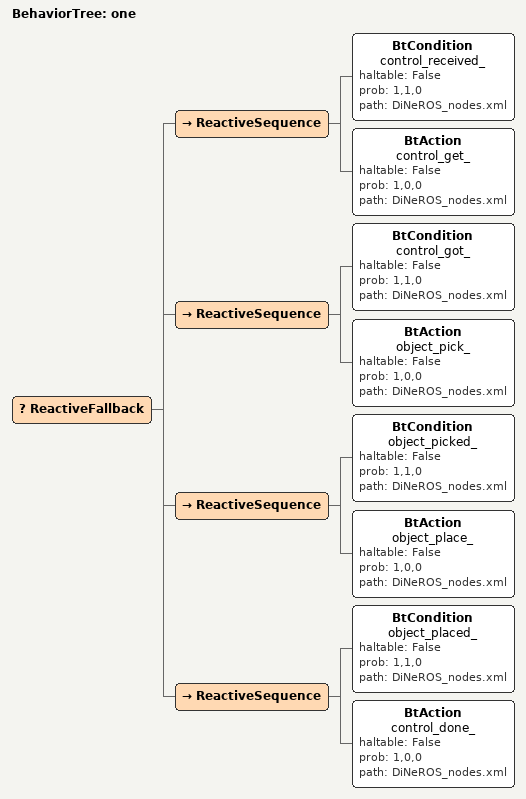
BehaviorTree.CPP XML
<root BTCPP_format="4">
    <BehaviorTree ID="one">
        <ReactiveFallback>
            <ReactiveSequence>
                <BtCondition name="control_received_" haltable="False" prob="1,1,0" path="DiNeROS_nodes.xml"/>
                <BtAction name="control_get_" haltable="False" prob="1,0,0" path="DiNeROS_nodes.xml"/>
            </ReactiveSequence>
            <ReactiveSequence>
                <BtCondition name="control_got_" haltable="False" prob="1,1,0" path="DiNeROS_nodes.xml"/>
                <BtAction name="object_pick_" haltable="False" prob="1,0,0" path="DiNeROS_nodes.xml"/>
            </ReactiveSequence>
            <ReactiveSequence>
                <BtCondition name="object_picked_" haltable="False" prob="1,1,0" path="DiNeROS_nodes.xml"/>
                <BtAction name="object_place_" haltable="False" prob="1,0,0" path="DiNeROS_nodes.xml"/>
            </ReactiveSequence>
            <ReactiveSequence>
                <BtCondition name="object_placed_" haltable="False" prob="1,1,0" path="DiNeROS_nodes.xml"/>
                <BtAction name="control_done_" haltable="False" prob="1,0,0" path="DiNeROS_nodes.xml"/>
            </ReactiveSequence>
        </ReactiveFallback>
    </BehaviorTree>
</root>
